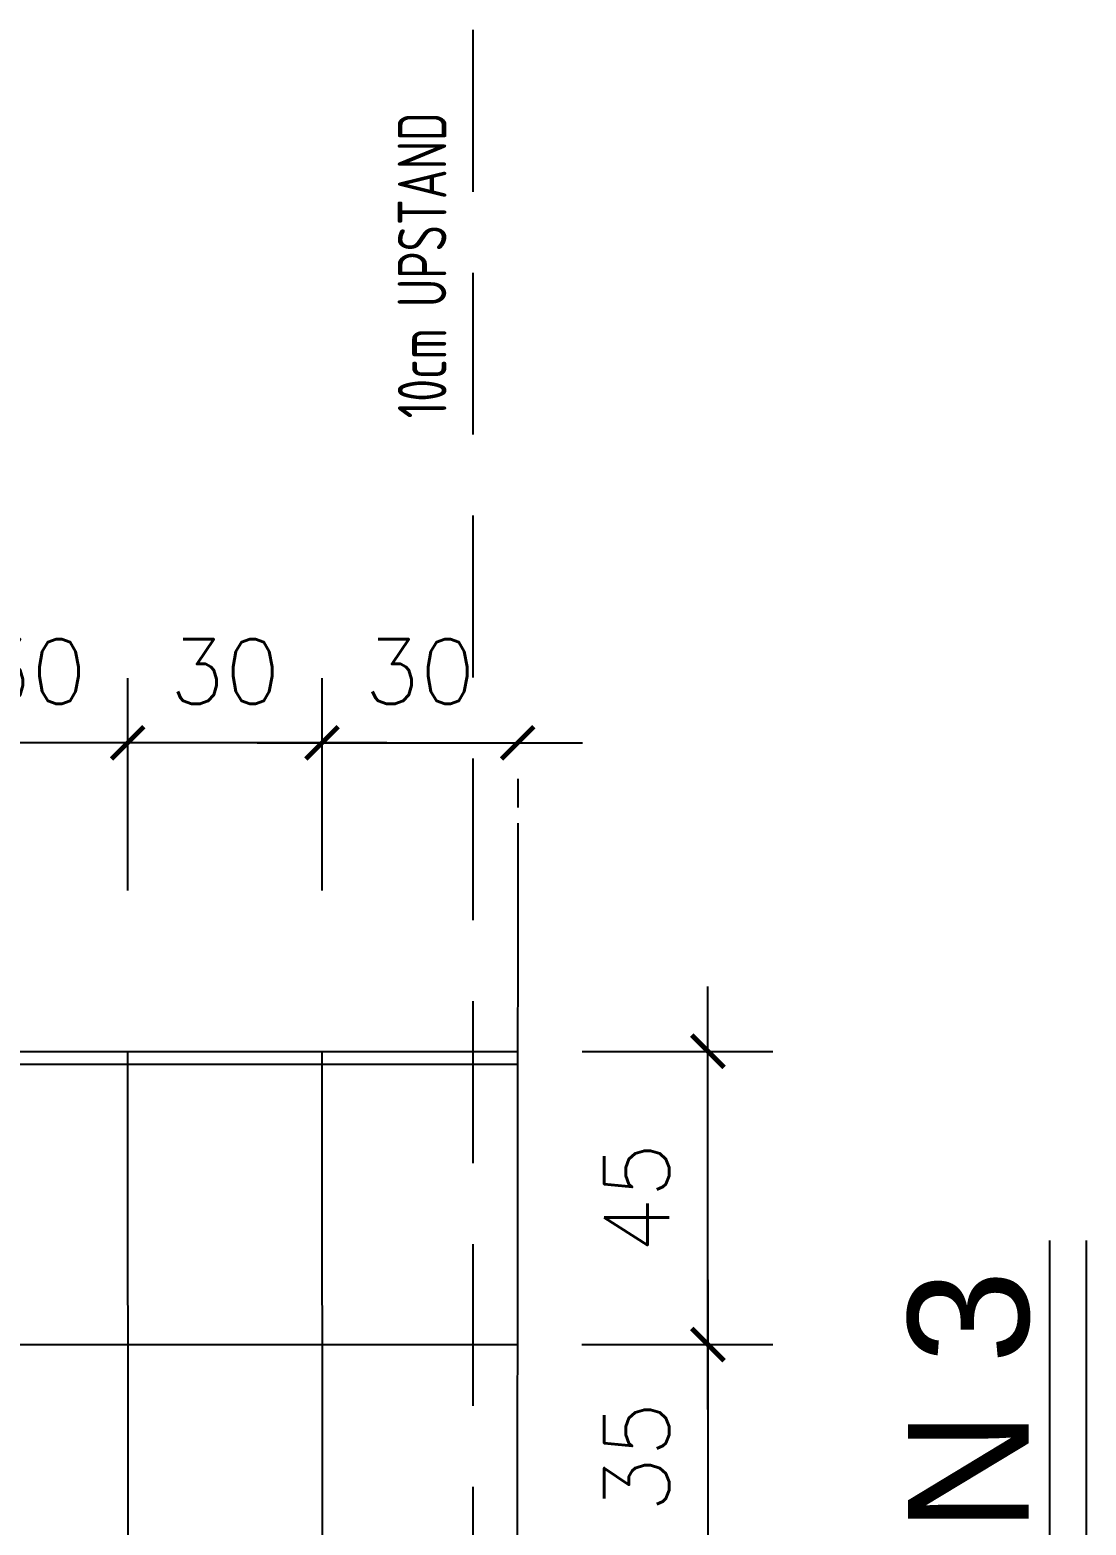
# Model space of a CAD drawing. Header units: centimetres. Extents: x -1797 to 2001, y -8788 to 1856.
# Drawn here: x -68.4 to 94.6, y -2072.8 to -1841.9 of the extents above; entities that cross this region are included whole.
import ezdxf

# ---------------------------------------------------------------- set-up
doc = ezdxf.new("R2010")
doc.units = ezdxf.units.CM
doc.header["$LTSCALE"] = 100
doc.header["$MEASUREMENT"] = 0
doc.header["$PDMODE"] = 35
doc.linetypes.add('HIDDEN', pattern=[0.375, 0.25, -0.125])
for name, color, linetype in [('DIM', 1, 'Continuous'), ('HIDDEN -03', 8, 'HIDDEN'), ('ID_Flooring_02', 127, 'Continuous'), ('TEXT', 3, 'Continuous'), ('Text-1', 3, 'Continuous'), ('WALL-01', 7, 'Continuous'), ('WALL-03', 2, 'Continuous'), ('WALL-04', 1, 'Continuous')]:
    doc.layers.add(name, color=color, linetype=linetype)
doc.styles.add('ART', font='arial.ttf')
doc.styles.add('HB25Small', font='ARCHSTYL.SHX', dxfattribs={"width": 0.8, "height": 2.5})
doc.styles.add('ROMANS', font='romans')
doc.dimstyles.new('AS-17-100', dxfattribs={"dimtxt": 10, "dimasz": 5, "dimexe": 10, "dimexo": 10, "dimgap": 6, "dimtad": 1, "dimtoh": 1, "dimdec": 0, "dimdsep": 46, "dimtxsty": 'ROMANS', "dimblk1": 'ARCHTICK', "dimblk2": 'ARCHTICK', "dimsah": 1, "dimcen": 25, "dimdle": 10, "dimclrd": 1, "dimclre": 1, "dimclrt": 2, "dimadec": 0, "dimazin": 0, "dimtfac": 1, "dimtdec": 0, "dimtofl": 0, "dimtmove": 2, "dimatfit": 3, "dimldrblk": 'ARCHTICK', "dimfxl": 1, "dimtolj": 1, "dimtzin": 0, "dimarcsym": 0})

# ---------------------------------------------------------------- blocks, each defined once
blk = doc.blocks.new('_ARCHTICK')
at = {"color": 0, "linetype": 'ByBlock', "const_width": 0.15}
blk.add_lwpolyline([(-0.5, -0.5), (0.5, 0.5)], dxfattribs=at)
blk = doc.blocks.new('*D622')
at = {"layer": 'Defpoints', "color": 0, "transparency": 16777216}
for p in [(-83.13, -1952.03), (-83.13, -1984.81), (-53.33, -1984.84)]:
    blk.add_point(p, dxfattribs=at)
at = {"layer": 'DIM', "color": 1, "lineweight": -2, "transparency": 16777216}
for p, q in [((-83.13, -1974.81), (-83.13, -1942.03)), ((-53.33, -1974.84), (-53.33, -1942.03)), ((-43.33, -1952.03), (-93.13, -1952.03))]:
    blk.add_line(p, q, dxfattribs=at)
at = {"layer": 'DIM', "color": 1, "lineweight": -2, "transparency": 16777216, "xscale": 5, "yscale": 5, "zscale": 5, "rotation": 180}
blk.add_blockref('_ARCHTICK', (-83.13, -1952.03), dxfattribs=at)
at = {"layer": 'DIM', "color": 1, "lineweight": -2, "transparency": 16777216, "xscale": 5, "yscale": 5, "zscale": 5}
blk.add_blockref('_ARCHTICK', (-53.33, -1952.03), dxfattribs=at)
at = {"layer": 'DIM', "color": 2, "transparency": 16777216, "insert": (-68.23, -1941.03), "char_height": 10, "attachment_point": 5, "style": 'ROMANS'}
blk.add_mtext('\\A1;30', dxfattribs=at)
blk = doc.blocks.new('*D632')
at = {"layer": 'Defpoints', "color": 0, "transparency": 16777216}
for p in [(6.84, -1999.68), (36.24, -1999.68), (6.75, -2044.97, 0)]:
    blk.add_point(p, dxfattribs=at)
at = {"layer": 'DIM', "color": 1, "lineweight": -2, "transparency": 16777216}
for p, q in [((36.24, -2054.97), (36.24, -1989.68)), ((16.84, -1999.68), (46.24, -1999.68)), ((16.75, -2044.97), (46.24, -2044.97))]:
    blk.add_line(p, q, dxfattribs=at)
at = {"layer": 'DIM', "color": 1, "lineweight": -2, "transparency": 16777216, "xscale": 5, "yscale": 5, "zscale": 5}
for p, rotation in [((36.24, -1999.68), 90), ((36.24, -2044.97), 270)]:
    blk.add_blockref('_ARCHTICK', p, dxfattribs=dict(at, rotation=rotation))
at = {"layer": 'DIM', "color": 2, "transparency": 16777216, "insert": (25.24, -2022.32), "char_height": 10, "attachment_point": 5, "rotation": 90, "style": 'ROMANS'}
blk.add_mtext('\\A1;45', dxfattribs=at)
blk = doc.blocks.new('*D634')
at = {"layer": 'Defpoints', "color": 0, "transparency": 16777216}
for p in [(6.87, -1947.58), (6.87, -1952.03), (-23.33, -1984.84)]:
    blk.add_point(p, dxfattribs=at)
at = {"layer": 'DIM', "color": 1, "lineweight": -2, "transparency": 16777216}
for p, q in [((-23.33, -1974.84), (-23.33, -1942.03)), ((-33.33, -1952.03), (16.87, -1952.03)), ((6.87, -1957.58), (6.87, -1962.03))]:
    blk.add_line(p, q, dxfattribs=at)
at = {"layer": 'DIM', "color": 1, "lineweight": -2, "transparency": 16777216, "xscale": 5, "yscale": 5, "zscale": 5, "rotation": 180}
blk.add_blockref('_ARCHTICK', (-23.33, -1952.03), dxfattribs=at)
at = {"layer": 'DIM', "color": 1, "lineweight": -2, "transparency": 16777216, "xscale": 5, "yscale": 5, "zscale": 5}
blk.add_blockref('_ARCHTICK', (6.87, -1952.03), dxfattribs=at)
at = {"layer": 'DIM', "color": 2, "transparency": 16777216, "insert": (-8.23, -1941.03), "char_height": 10, "attachment_point": 5, "style": 'ROMANS'}
blk.add_mtext('\\A1;30', dxfattribs=at)
blk = doc.blocks.new('*D636')
at = {"layer": 'Defpoints', "color": 0, "transparency": 16777216}
for p in [(-53.33, -1952.03), (-53.33, -1982.81, 0), (-23.33, -1984.84, 0)]:
    blk.add_point(p, dxfattribs=at)
at = {"layer": 'DIM', "color": 1, "lineweight": -2, "transparency": 16777216}
for p, q in [((-53.33, -1972.81), (-53.33, -1942.03)), ((-23.33, -1974.84), (-23.33, -1942.03)), ((-13.33, -1952.03), (-63.33, -1952.03))]:
    blk.add_line(p, q, dxfattribs=at)
at = {"layer": 'DIM', "color": 1, "lineweight": -2, "transparency": 16777216, "xscale": 5, "yscale": 5, "zscale": 5, "rotation": 180}
blk.add_blockref('_ARCHTICK', (-53.33, -1952.03), dxfattribs=at)
at = {"layer": 'DIM', "color": 1, "lineweight": -2, "transparency": 16777216, "xscale": 5, "yscale": 5, "zscale": 5}
blk.add_blockref('_ARCHTICK', (-23.33, -1952.03), dxfattribs=at)
at = {"layer": 'DIM', "color": 2, "transparency": 16777216, "insert": (-38.33, -1941.03), "char_height": 10, "attachment_point": 5, "style": 'ROMANS'}
blk.add_mtext('\\A1;30', dxfattribs=at)
blk = doc.blocks.new('*D637')
at = {"layer": 'Defpoints', "color": 0, "transparency": 16777216}
for p in [(6.75, -2044.97), (6.8, -2079.68, 0), (36.24, -2079.68)]:
    blk.add_point(p, dxfattribs=at)
at = {"layer": 'DIM', "color": 1, "lineweight": -2, "transparency": 16777216}
for p, q in [((36.24, -2034.97), (36.24, -2089.68)), ((16.75, -2044.97), (46.24, -2044.97)), ((16.8, -2079.68), (46.24, -2079.68))]:
    blk.add_line(p, q, dxfattribs=at)
at = {"layer": 'DIM', "color": 1, "lineweight": -2, "transparency": 16777216, "xscale": 5, "yscale": 5, "zscale": 5}
for p, rotation in [((36.24, -2044.97), 90), ((36.24, -2079.68), 270)]:
    blk.add_blockref('_ARCHTICK', p, dxfattribs=dict(at, rotation=rotation))
at = {"layer": 'DIM', "color": 2, "transparency": 16777216, "insert": (25.24, -2062.32), "char_height": 10, "attachment_point": 5, "rotation": 90, "style": 'ROMANS'}
blk.add_mtext('\\A1;35', dxfattribs=at)

msp = doc.modelspace()

# ---------------------------------------------------------------- linework, layer by layer
at = {"layer": 'HIDDEN -03'}
msp.add_line((-0.03, -1841.94, 0), (-0.03, -2083.54, 0), dxfattribs=at)
at = {"layer": 'ID_Flooring_02'}
for p, q in [((-53.25, -2093.54, 0), (-53.33, -1999.68, 0)), ((-23.23, -2115.44, 0), (-23.33, -1999.68, 0)), ((-303.13, -2044.97), (6.75, -2044.97))]:
    msp.add_line(p, q, dxfattribs=at)
at = {"layer": 'WALL-01'}
for p, q in [((6.87, -1964.45, 0), (6.67, -2270.97, 0)), ((-353.13, -1999.68, 0), (6.87, -1999.68, 0))]:
    msp.add_line(p, q, dxfattribs=at)
at = {"layer": 'WALL-03'}
for p, q in [((88.97, -2028.91), (88.97, -2201.39)), ((94.61, -2028.91), (94.61, -2201.39))]:
    msp.add_line(p, q, dxfattribs=at)
at = {"layer": 'WALL-04'}
msp.add_line((-303.13, -2001.68, 0), (6.87, -2001.68, 0), dxfattribs=at)

# ---------------------------------------------------------------- texts
at = {"layer": 'TEXT', "style": 'ART'}
msp.add_text('ELEVATION 3', height=18.6386, rotation=90, dxfattribs=at).set_placement((85.76, -2201.29, 0))
at = {"layer": 'Text-1', "color": 3, "style": 'HB25Small', "width": 0.8}
msp.add_text('10cm UPSTAND', height=7.5, rotation=90, dxfattribs=at).set_placement((-4.13, -1901.91))

# ---------------------------------------------------------------- dimensions: what is measured, and where the dimension line sits
at = {"layer": 'DIM'}
for base, p1, p2, angle, picture, middle in [((-83.13, -1952.03, 0), (-53.33, -1984.84, 0), (-83.13, -1984.81, 0), 180, '*D622', (-68.23, -1941.03, 0)), ((-53.33, -1952.03), (-23.33, -1984.84, 0), (-53.33, -1982.81, 0), 180, '*D636', (-38.33, -1941.03)), ((6.87, -1952.03, 0), (-23.33, -1984.84, 0), (6.87, -1947.58, 0), 180, '*D634', (-8.23, -1941.03, 0)), ((36.24, -1999.68, 0), (6.75, -2044.97), (6.84, -1999.68, 0), 90, '*D632', (25.24, -2022.32, 0)), ((36.24, -2079.68), (6.75, -2044.97), (6.8, -2079.68, 0), 90, '*D637', (25.24, -2062.32))]:
    dim = msp.add_linear_dim(base=base, p1=p1, p2=p2, angle=angle, dimstyle='AS-17-100', dxfattribs=at)
    dim.commit()
    dim.dimension.update_dxf_attribs({"geometry": picture, "text_midpoint": middle})

doc.saveas('drawing.dxf')
